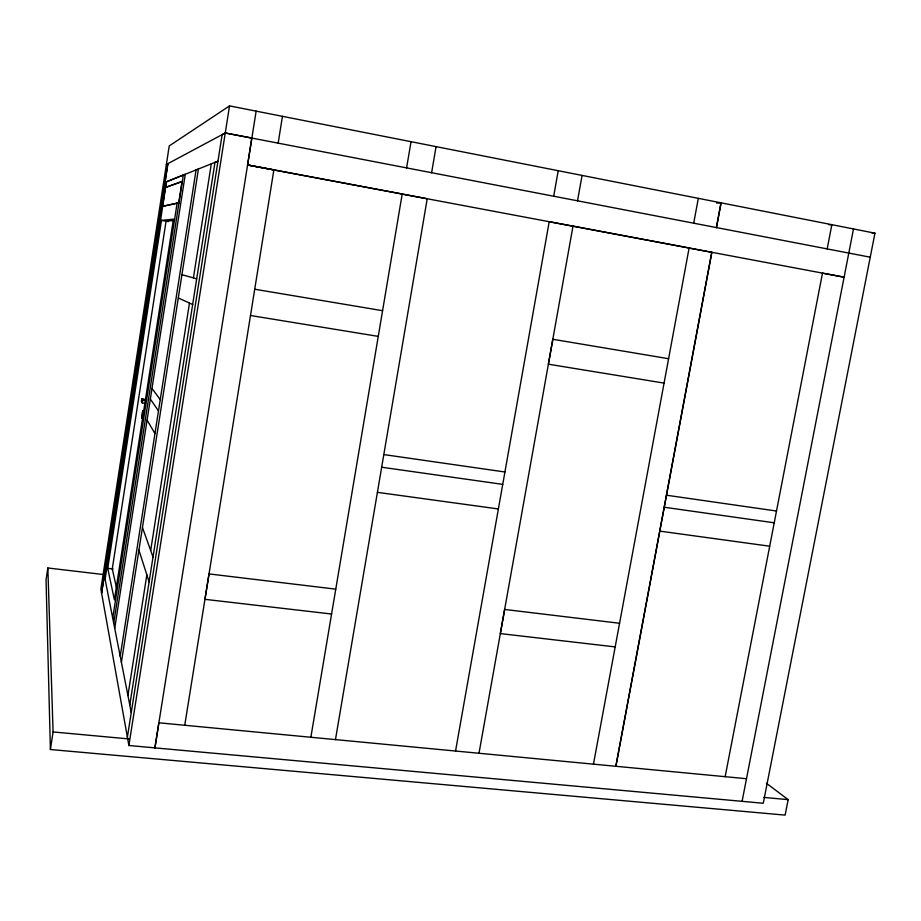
<?xml version="1.0" encoding="UTF-8"?>
<svg xmlns="http://www.w3.org/2000/svg" width="921" height="921" viewBox="0 0 921 921"><rect width="100%" height="100%" fill="white"/><g stroke="black" fill="none" stroke-linecap="round" stroke-linejoin="round"><path stroke-width="1.38" d="M103.463 574.543L47.846 567.981L46.05 579.885L50.402 749.521L785.118 815.108L788.169 799.647L766.387 783.23M50.402 749.521L53.084 731.942L47.846 567.981M214.961 162.418L217.92 161.187L164.963 182.404L167.841 163.685M164.963 182.404L166.482 181.759L165.596 187.481L182.3 181.483M105.098 579.297L166.482 181.759M107.745 568.349L161.486 220.407L173.447 219.14L114.388 599.836L107.745 568.349L113.122 568.994M144.712 400.209L143.929 399L141.799 398.689L141.362 401.475L142.294 402.972L145.53 403.444M142.294 402.972L142.732 400.163L141.799 398.689M112.719 618.129L177.108 203.242M113.709 623.149L183.302 175.013L164.963 182.37M114.722 628.306L185.282 174.265L183.291 175.094M120.214 656.27L196.081 169.936M121.399 662.337L198.429 168.992L196.069 169.982M127.927 695.528L146.853 574.831M150.676 550.482L189.473 303.067M193.41 277.935L211.312 163.834M129.78 704.956L214.973 162.372M127.363 737.295L222.145 134.627L225.265 133.004L251.859 138.069M128.882 745.503L229.525 105.892L874.95 233.174L763.267 803.262L128.882 745.503L100.873 589.141L169.234 145.921L229.525 105.892M154.947 747.875L158.873 722.801L746.494 778.717M251.79 138.115L247.588 164.974L844.097 277.175L822.488 273.157L725.149 776.679M154.889 747.875L256.142 111.142M184.741 725.264L273.871 169.867L247.53 164.963L402.201 194.009L310.861 737.261M278.154 143.204L282.448 116.322M406.587 167.944L411.042 141.684M335.463 739.609L427.206 198.763L402.189 194.101M431.615 172.768L436.047 146.681M455.55 751.029L549.204 221.708L573 226.186M553.694 196.277L558.207 170.776M479.001 753.263L573 226.14L689.115 247.979L593.458 764.154M577.513 200.87L582.06 175.474M693.697 223.25L698.314 198.395M615.827 766.284L711.76 252.285L689.092 248.071M716.365 227.614L720.993 202.873M615.907 766.295L711.852 252.308M716.457 227.637L721.085 202.896L716.688 203.069M827.162 248.958L831.847 224.736L828.981 224.77M742.096 801.328L853.491 228.949M177.108 203.276L178.985 202.827L162.683 206.362M172.941 220.556L166.068 221.213L112.27 568.89L116.564 588.07M872.072 233.186L874.95 233.174M53.084 731.942L129.021 738.941M763.808 797.402L788.169 799.647M331.583 614.019L204.946 599.329L209.021 573.91L335.762 589.152M615.182 646.91L500.333 633.59L504.639 609.449L619.568 623.264M377.414 492.344L498.376 508.956M659.816 531.118L769.703 546.211M381.674 467.223L502.728 484.365M664.271 507.241L774.227 522.806M383.815 454.571L504.915 471.989M666.516 495.222L776.495 511.028M142.732 400.163L145.955 400.635M250.5 315.5L378.266 336.384M664.076 383.101L548.386 364.198L552.83 339.273L668.588 358.718M254.714 289.229L382.583 310.688M161.486 220.407L168.278 221.604M870.241 257.201L225.265 132.958L166.379 164.468L167.887 163.685L101.563 593.205L104.315 575.36L131.266 712.52M181.932 274.677L196.703 278.867M178.294 297.967L192.673 304.529M152 388.432L160.242 399.61M150.353 399.046L158.481 410.927M147.072 420.137L154.958 433.526M142.456 527.526L153.024 557.044M138.921 550.148L149.121 581.888M165.366 187.435L162.453 206.327L178.72 202.781L182.036 181.437L165.366 187.435M142.755 410.593L141.88 418.099L142.755 410.593"/></g></svg>
